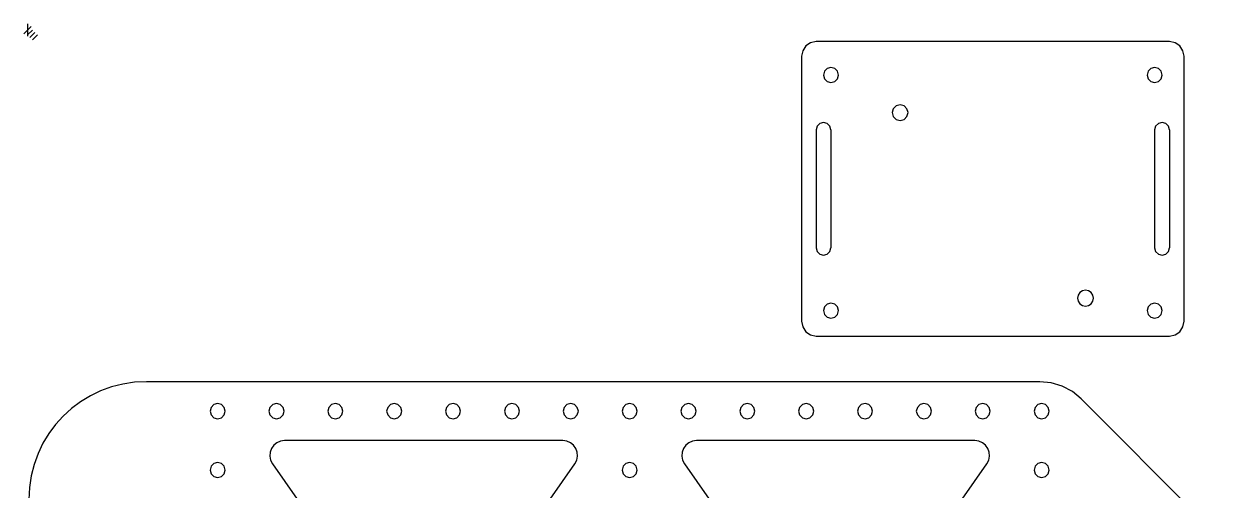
# Model space of a CAD drawing. Extents: x -1 to 592, y 0 to 291.
# Drawn here: x -0.8 to 256.7, y 190 to 290.5 of the extents above; entities that cross this region are included whole.
import ezdxf

# ---------------------------------------------------------------- set-up
doc = ezdxf.new("R2010")
doc.units = 0

msp = doc.modelspace()

# ---------------------------------------------------------------- linework, layer by layer
at = {"layer": 'CUT'}
for p, q in [((168.987057, 286.467853), (167.957014, 285.7796)), ((170.202075, 286.709535), (168.987057, 286.467853)), ((246.402067, 286.709536), (170.202163, 286.709536)), ((247.616998, 286.467853), (246.401979, 286.709535)), ((248.647041, 285.7796), (247.616998, 286.467853)), ((167.268762, 284.749557), (167.027079, 283.534539)), ((167.027167, 283.534529), (167.027167, 226.384574)), ((167.957014, 285.7796), (167.268762, 284.749557)), ((249.335293, 284.749557), (248.647041, 285.7796)), ((249.576975, 283.534539), (249.335293, 284.749557)), ((249.577063, 226.384574), (249.577063, 283.534529)), ((172.561097, 280.913514), (171.963763, 280.31618)), ((173.377071, 281.132154), (172.561097, 280.913514)), ((174.193045, 280.913514), (173.377071, 281.132154)), ((174.79038, 280.31618), (174.193045, 280.913514)), ((242.411009, 280.913514), (241.813675, 280.31618)), ((243.226983, 281.132154), (242.411009, 280.913514)), ((244.042957, 280.913514), (243.226983, 281.132154)), ((244.640292, 280.31618), (244.042957, 280.913514)), ((171.963763, 280.31618), (171.745124, 279.500206)), ((171.745124, 279.500206), (171.963763, 278.684232)), ((171.963763, 278.684232), (172.561097, 278.086897)), ((174.193045, 278.086897), (174.79038, 278.684232)), ((175.009019, 279.500206), (174.79038, 280.31618)), ((174.79038, 278.684232), (175.009019, 279.500206)), ((175.009019, 279.500206), (175.009019, 279.500206)), ((241.813675, 280.31618), (241.595036, 279.500206)), ((241.595036, 279.500206), (241.813675, 278.684232)), ((241.813675, 278.684232), (242.411009, 278.086897)), ((244.042957, 278.086897), (244.640292, 278.684232)), ((244.858931, 279.500206), (244.640292, 280.31618)), ((244.640292, 278.684232), (244.858931, 279.500206)), ((244.858931, 279.500206), (244.858931, 279.500206)), ((172.561097, 278.086897), (173.377071, 277.868258)), ((173.377071, 277.868258), (174.193045, 278.086897)), ((242.411009, 278.086897), (243.226983, 277.868258)), ((243.226983, 277.868258), (244.042957, 278.086897)), ((188.302053, 273.084553), (187.452054, 272.856796)), ((189.152052, 272.856796), (188.302053, 273.084553)), ((186.829811, 272.234554), (186.602054, 271.384554)), ((186.602054, 271.384554), (186.829811, 270.534555)), ((187.452054, 272.856796), (186.829811, 272.234554)), ((186.829811, 270.534555), (187.452054, 269.912312)), ((189.774295, 272.234554), (189.152052, 272.856796)), ((189.152052, 269.912312), (189.774295, 270.534555)), ((190.002052, 271.384554), (189.774295, 272.234554)), ((189.774295, 270.534555), (190.002052, 271.384554)), ((190.002052, 271.384554), (190.002052, 271.384554)), ((170.41476, 268.453308), (170.202075, 267.659559)), ((170.995824, 269.034373), (170.41476, 268.453308)), ((171.789573, 269.247057), (170.995824, 269.034373)), ((172.583322, 269.034373), (171.789573, 269.247057)), ((173.164387, 268.453308), (172.583322, 269.034373)), ((173.377071, 267.659559), (173.164387, 268.453308)), ((187.452054, 269.912312), (188.302053, 269.684556)), ((188.302053, 269.684556), (189.152052, 269.912312)), ((243.439668, 268.453308), (243.226983, 267.659559)), ((244.020732, 269.034373), (243.439668, 268.453308)), ((244.814481, 269.247057), (244.020732, 269.034373)), ((245.60823, 269.034373), (244.814481, 269.247057)), ((246.189295, 268.453308), (245.60823, 269.034373)), ((246.401979, 267.659559), (246.189295, 268.453308)), ((170.202163, 267.659549), (170.202163, 242.259554)), ((173.377159, 267.659549), (173.377159, 242.259554)), ((243.227071, 267.659549), (243.227071, 242.259554)), ((246.402067, 267.659549), (246.402067, 242.259554)), ((170.202075, 242.259592), (170.41476, 241.465843)), ((173.164387, 241.465843), (173.377071, 242.259592)), ((243.226983, 242.259592), (243.439668, 241.465843)), ((246.189295, 241.465843), (246.401979, 242.259592)), ((170.41476, 241.465843), (170.995824, 240.884778)), ((170.995824, 240.884778), (171.789573, 240.672094)), ((171.789573, 240.672094), (172.583322, 240.884778)), ((172.583322, 240.884778), (173.164387, 241.465843)), ((243.439668, 241.465843), (244.020732, 240.884778)), ((244.020732, 240.884778), (244.814481, 240.672094)), ((244.814481, 240.672094), (245.60823, 240.884778)), ((245.60823, 240.884778), (246.189295, 241.465843)), ((226.735986, 232.045891), (226.602006, 231.384606)), ((227.100398, 232.585819), (226.735986, 232.045891)), ((227.640613, 232.949804), (227.100398, 232.585819)), ((228.302003, 233.083262), (227.640613, 232.949804)), ((228.963394, 232.949804), (228.302003, 233.083262)), ((229.503609, 232.585819), (228.963394, 232.949804)), ((229.86802, 232.045891), (229.503609, 232.585819)), ((230.002001, 231.384606), (229.86802, 232.045891)), ((171.963763, 229.516245), (171.745124, 228.700271)), ((172.561097, 230.113579), (171.963763, 229.516245)), ((173.377071, 230.332219), (172.561097, 230.113579)), ((174.193045, 230.113579), (173.377071, 230.332219)), ((174.79038, 229.516245), (174.193045, 230.113579)), ((175.009019, 228.700271), (174.79038, 229.516245)), ((226.602006, 231.384606), (226.735986, 230.723321)), ((226.735986, 230.723321), (227.100398, 230.183393)), ((227.100398, 230.183393), (227.640613, 229.819408)), ((227.640613, 229.819408), (228.302003, 229.685949)), ((228.302003, 229.685949), (228.963394, 229.819408)), ((228.963394, 229.819408), (229.503609, 230.183393)), ((229.503609, 230.183393), (229.86802, 230.723321)), ((229.86802, 230.723321), (230.002001, 231.384606)), ((230.002001, 231.384606), (230.002001, 231.384606)), ((241.813675, 229.516245), (241.595036, 228.700271)), ((242.411009, 230.113579), (241.813675, 229.516245)), ((243.226983, 230.332219), (242.411009, 230.113579)), ((244.042957, 230.113579), (243.226983, 230.332219)), ((244.640292, 229.516245), (244.042957, 230.113579)), ((244.858931, 228.700271), (244.640292, 229.516245)), ((171.745124, 228.700271), (171.963763, 227.884297)), ((171.963763, 227.884297), (172.561097, 227.286963)), ((172.561097, 227.286963), (173.377071, 227.068323)), ((173.377071, 227.068323), (174.193045, 227.286963)), ((174.193045, 227.286963), (174.79038, 227.884297)), ((174.79038, 227.884297), (175.009019, 228.700271)), ((175.009019, 228.700271), (175.009019, 228.700271)), ((241.595036, 228.700271), (241.813675, 227.884297)), ((241.813675, 227.884297), (242.411009, 227.286963)), ((242.411009, 227.286963), (243.226983, 227.068323)), ((243.226983, 227.068323), (244.042957, 227.286963)), ((244.042957, 227.286963), (244.640292, 227.884297)), ((244.640292, 227.884297), (244.858931, 228.700271)), ((244.858931, 228.700271), (244.858931, 228.700271)), ((167.027079, 226.384612), (167.268762, 225.169593)), ((167.268762, 225.169593), (167.957014, 224.13955)), ((167.957014, 224.13955), (168.987057, 223.451298)), ((247.616998, 223.451298), (248.647041, 224.13955)), ((248.647041, 224.13955), (249.335293, 225.169593)), ((249.335293, 225.169593), (249.576975, 226.384612)), ((168.987057, 223.451298), (170.202075, 223.209616)), ((170.202163, 223.209578), (246.402067, 223.209578)), ((246.401979, 223.209616), (247.616998, 223.451298)), ((15.777736, 211.368831), (13.557417, 210.299248)), ((18.111376, 212.222955), (15.777736, 211.368831)), ((20.54557, 212.84885), (18.111376, 212.222955)), ((23.067551, 213.23375), (20.54557, 212.84885)), ((25.66455, 213.364887), (23.067551, 213.23375)), ((218.4158, 213.364974), (25.664439, 213.364974)), ((220.905009, 213.118605), (218.415795, 213.364887)), ((223.275869, 212.398158), (220.905009, 213.118605)), ((225.461753, 211.23114), (223.275869, 212.398158)), ((227.396041, 209.645146), (225.461753, 211.23114)), ((11.463186, 209.026971), (9.507812, 207.564769)), ((13.557417, 210.299248), (11.463186, 209.026971)), ((41.02653, 208.646843), (40.210556, 208.428203)), ((41.842504, 208.428203), (41.02653, 208.646843)), ((53.726514, 208.646843), (52.91054, 208.428203)), ((54.542488, 208.428203), (53.726514, 208.646843)), ((66.426498, 208.646843), (65.610524, 208.428203)), ((67.242472, 208.428203), (66.426498, 208.646843)), ((79.126482, 208.646843), (78.310508, 208.428203)), ((79.942456, 208.428203), (79.126482, 208.646843)), ((91.826466, 208.646843), (91.010492, 208.428203)), ((92.64244, 208.428203), (91.826466, 208.646843)), ((104.52645, 208.646843), (103.710476, 208.428203)), ((105.342424, 208.428203), (104.52645, 208.646843)), ((117.226434, 208.646843), (116.41046, 208.428203)), ((118.042408, 208.428203), (117.226434, 208.646843)), ((129.926418, 208.646843), (129.110444, 208.428203)), ((130.742392, 208.428203), (129.926418, 208.646843)), ((142.626402, 208.646843), (141.810428, 208.428203)), ((143.442376, 208.428203), (142.626402, 208.646843)), ((155.326386, 208.646843), (154.510412, 208.428203)), ((156.14236, 208.428203), (155.326386, 208.646843)), ((168.02637, 208.646843), (167.210396, 208.428203)), ((168.842344, 208.428203), (168.02637, 208.646843)), ((180.726354, 208.646843), (179.91038, 208.428203)), ((181.542328, 208.428203), (180.726354, 208.646843)), ((193.426338, 208.646843), (192.610364, 208.428203)), ((194.242312, 208.428203), (193.426338, 208.646843)), ((206.126322, 208.646843), (205.310348, 208.428203)), ((206.942296, 208.428203), (206.126322, 208.646843)), ((218.826306, 208.646843), (218.010332, 208.428203)), ((219.64228, 208.428203), (218.826306, 208.646843)), ((264.406146, 172.634803), (227.396012, 209.645202)), ((9.507812, 207.564769), (7.70406, 205.925408)), ((39.613221, 207.830869), (39.394582, 207.014895)), ((39.394582, 207.014895), (39.613221, 206.198921)), ((40.210556, 208.428203), (39.613221, 207.830869)), ((39.613221, 206.198921), (40.210556, 205.601587)), ((42.439838, 207.830869), (41.842504, 208.428203)), ((41.842504, 205.601587), (42.439838, 206.198921)), ((42.658478, 207.014895), (42.439838, 207.830869)), ((42.439838, 206.198921), (42.658478, 207.014895)), ((42.658478, 207.014895), (42.658478, 207.014895)), ((52.313205, 207.830869), (52.094566, 207.014895)), ((52.094566, 207.014895), (52.313205, 206.198921)), ((52.91054, 208.428203), (52.313205, 207.830869)), ((52.313205, 206.198921), (52.91054, 205.601587)), ((55.139822, 207.830869), (54.542488, 208.428203)), ((54.542488, 205.601587), (55.139822, 206.198921)), ((55.358462, 207.014895), (55.139822, 207.830869)), ((55.139822, 206.198921), (55.358462, 207.014895)), ((55.358462, 207.014895), (55.358462, 207.014895)), ((65.013189, 207.830869), (64.79455, 207.014895)), ((64.79455, 207.014895), (65.013189, 206.198921)), ((65.610524, 208.428203), (65.013189, 207.830869)), ((65.013189, 206.198921), (65.610524, 205.601587)), ((67.839806, 207.830869), (67.242472, 208.428203)), ((67.242472, 205.601587), (67.839806, 206.198921)), ((68.058446, 207.014895), (67.839806, 207.830869)), ((67.839806, 206.198921), (68.058446, 207.014895)), ((68.058446, 207.014895), (68.058446, 207.014895)), ((77.713173, 207.830869), (77.494534, 207.014895)), ((77.494534, 207.014895), (77.713173, 206.198921)), ((78.310508, 208.428203), (77.713173, 207.830869)), ((77.713173, 206.198921), (78.310508, 205.601587)), ((80.53979, 207.830869), (79.942456, 208.428203)), ((79.942456, 205.601587), (80.53979, 206.198921)), ((80.75843, 207.014895), (80.53979, 207.830869)), ((80.53979, 206.198921), (80.75843, 207.014895)), ((80.75843, 207.014895), (80.75843, 207.014895)), ((90.413157, 207.830869), (90.194518, 207.014895)), ((90.194518, 207.014895), (90.413157, 206.198921)), ((91.010492, 208.428203), (90.413157, 207.830869)), ((90.413157, 206.198921), (91.010492, 205.601587)), ((93.239774, 207.830869), (92.64244, 208.428203)), ((92.64244, 205.601587), (93.239774, 206.198921)), ((93.458414, 207.014895), (93.239774, 207.830869)), ((93.239774, 206.198921), (93.458414, 207.014895)), ((93.458414, 207.014895), (93.458414, 207.014895)), ((103.113141, 207.830869), (102.894502, 207.014895)), ((102.894502, 207.014895), (103.113141, 206.198921)), ((103.710476, 208.428203), (103.113141, 207.830869)), ((103.113141, 206.198921), (103.710476, 205.601587)), ((105.939758, 207.830869), (105.342424, 208.428203)), ((105.342424, 205.601587), (105.939758, 206.198921)), ((106.158398, 207.014895), (105.939758, 207.830869)), ((105.939758, 206.198921), (106.158398, 207.014895)), ((106.158398, 207.014895), (106.158398, 207.014895)), ((115.813125, 207.830869), (115.594486, 207.014895)), ((115.594486, 207.014895), (115.813125, 206.198921)), ((116.41046, 208.428203), (115.813125, 207.830869)), ((115.813125, 206.198921), (116.41046, 205.601587)), ((118.639742, 207.830869), (118.042408, 208.428203)), ((118.042408, 205.601587), (118.639742, 206.198921)), ((118.858382, 207.014895), (118.639742, 207.830869)), ((118.639742, 206.198921), (118.858382, 207.014895)), ((118.858382, 207.014895), (118.858382, 207.014895)), ((128.513109, 207.830869), (128.29447, 207.014895)), ((128.29447, 207.014895), (128.513109, 206.198921)), ((129.110444, 208.428203), (128.513109, 207.830869)), ((128.513109, 206.198921), (129.110444, 205.601587)), ((131.339726, 207.830869), (130.742392, 208.428203)), ((130.742392, 205.601587), (131.339726, 206.198921)), ((131.558366, 207.014895), (131.339726, 207.830869)), ((131.339726, 206.198921), (131.558366, 207.014895)), ((131.558366, 207.014895), (131.558366, 207.014895)), ((141.213093, 207.830869), (140.994454, 207.014895)), ((140.994454, 207.014895), (141.213093, 206.198921)), ((141.810428, 208.428203), (141.213093, 207.830869)), ((141.213093, 206.198921), (141.810428, 205.601587)), ((144.03971, 207.830869), (143.442376, 208.428203)), ((143.442376, 205.601587), (144.03971, 206.198921)), ((144.25835, 207.014895), (144.03971, 207.830869)), ((144.03971, 206.198921), (144.25835, 207.014895)), ((144.25835, 207.014895), (144.25835, 207.014895)), ((153.913077, 207.830869), (153.694438, 207.014895)), ((153.694438, 207.014895), (153.913077, 206.198921)), ((154.510412, 208.428203), (153.913077, 207.830869)), ((153.913077, 206.198921), (154.510412, 205.601587)), ((156.739694, 207.830869), (156.14236, 208.428203)), ((156.14236, 205.601587), (156.739694, 206.198921)), ((156.958334, 207.014895), (156.739694, 207.830869)), ((156.739694, 206.198921), (156.958334, 207.014895)), ((156.958334, 207.014895), (156.958334, 207.014895)), ((166.613061, 207.830869), (166.394422, 207.014895)), ((166.394422, 207.014895), (166.613061, 206.198921)), ((167.210396, 208.428203), (166.613061, 207.830869)), ((166.613061, 206.198921), (167.210396, 205.601587)), ((169.439678, 207.830869), (168.842344, 208.428203)), ((168.842344, 205.601587), (169.439678, 206.198921)), ((169.658318, 207.014895), (169.439678, 207.830869)), ((169.439678, 206.198921), (169.658318, 207.014895)), ((169.658318, 207.014895), (169.658318, 207.014895)), ((179.313045, 207.830869), (179.094406, 207.014895)), ((179.094406, 207.014895), (179.313045, 206.198921)), ((179.91038, 208.428203), (179.313045, 207.830869)), ((179.313045, 206.198921), (179.91038, 205.601587)), ((182.139662, 207.830869), (181.542328, 208.428203)), ((181.542328, 205.601587), (182.139662, 206.198921)), ((182.358302, 207.014895), (182.139662, 207.830869)), ((182.139662, 206.198921), (182.358302, 207.014895)), ((182.358302, 207.014895), (182.358302, 207.014895)), ((192.013029, 207.830869), (191.79439, 207.014895)), ((191.79439, 207.014895), (192.013029, 206.198921)), ((192.610364, 208.428203), (192.013029, 207.830869)), ((192.013029, 206.198921), (192.610364, 205.601587)), ((194.839646, 207.830869), (194.242312, 208.428203)), ((194.242312, 205.601587), (194.839646, 206.198921)), ((195.058286, 207.014895), (194.839646, 207.830869)), ((194.839646, 206.198921), (195.058286, 207.014895)), ((195.058286, 207.014895), (195.058286, 207.014895)), ((204.713013, 207.830869), (204.494374, 207.014895)), ((204.494374, 207.014895), (204.713013, 206.198921)), ((205.310348, 208.428203), (204.713013, 207.830869)), ((204.713013, 206.198921), (205.310348, 205.601587)), ((207.53963, 207.830869), (206.942296, 208.428203)), ((206.942296, 205.601587), (207.53963, 206.198921)), ((207.75827, 207.014895), (207.53963, 207.830869)), ((207.53963, 206.198921), (207.75827, 207.014895)), ((207.75827, 207.014895), (207.75827, 207.014895)), ((217.412997, 207.830869), (217.194358, 207.014895)), ((217.194358, 207.014895), (217.412997, 206.198921)), ((218.010332, 208.428203), (217.412997, 207.830869)), ((217.412997, 206.198921), (218.010332, 205.601587)), ((220.239614, 207.830869), (219.64228, 208.428203)), ((219.64228, 205.601587), (220.239614, 206.198921)), ((220.458254, 207.014895), (220.239614, 207.830869)), ((220.239614, 206.198921), (220.458254, 207.014895)), ((220.458254, 207.014895), (220.458254, 207.014895)), ((6.0647, 204.121657), (4.602498, 202.166282)), ((7.70406, 205.925408), (6.0647, 204.121657)), ((40.210556, 205.601587), (41.02653, 205.382947)), ((41.02653, 205.382947), (41.842504, 205.601587)), ((52.91054, 205.601587), (53.726514, 205.382947)), ((53.726514, 205.382947), (54.542488, 205.601587)), ((65.610524, 205.601587), (66.426498, 205.382947)), ((66.426498, 205.382947), (67.242472, 205.601587)), ((78.310508, 205.601587), (79.126482, 205.382947)), ((79.126482, 205.382947), (79.942456, 205.601587)), ((91.010492, 205.601587), (91.826466, 205.382947)), ((91.826466, 205.382947), (92.64244, 205.601587)), ((103.710476, 205.601587), (104.52645, 205.382947)), ((104.52645, 205.382947), (105.342424, 205.601587)), ((116.41046, 205.601587), (117.226434, 205.382947)), ((117.226434, 205.382947), (118.042408, 205.601587)), ((129.110444, 205.601587), (129.926418, 205.382947)), ((129.926418, 205.382947), (130.742392, 205.601587)), ((141.810428, 205.601587), (142.626402, 205.382947)), ((142.626402, 205.382947), (143.442376, 205.601587)), ((154.510412, 205.601587), (155.326386, 205.382947)), ((155.326386, 205.382947), (156.14236, 205.601587)), ((167.210396, 205.601587), (168.02637, 205.382947)), ((168.02637, 205.382947), (168.842344, 205.601587)), ((179.91038, 205.601587), (180.726354, 205.382947)), ((180.726354, 205.382947), (181.542328, 205.601587)), ((192.610364, 205.601587), (193.426338, 205.382947)), ((193.426338, 205.382947), (194.242312, 205.601587)), ((205.310348, 205.601587), (206.126322, 205.382947)), ((206.126322, 205.382947), (206.942296, 205.601587)), ((218.010332, 205.601587), (218.826306, 205.382947)), ((218.826306, 205.382947), (219.64228, 205.601587)), ((4.602498, 202.166282), (3.330221, 200.072052)), ((3.330221, 200.072052), (2.260637, 197.851733)), ((52.629021, 198.956154), (52.336507, 198.13595)), ((53.133213, 199.666146), (52.629021, 198.956154)), ((53.798167, 200.204307), (53.133213, 199.666146)), ((54.582587, 200.545578), (53.798167, 200.204307)), ((55.445176, 200.664903), (54.582587, 200.545578)), ((115.50783, 200.66499), (55.445107, 200.66499)), ((116.370363, 200.545577), (115.507774, 200.664903)), ((117.154782, 200.204306), (116.370363, 200.545577)), ((117.819736, 199.666145), (117.154782, 200.204306)), ((118.323928, 198.956153), (117.819736, 199.666145)), ((118.616441, 198.135949), (118.323928, 198.956153)), ((141.528909, 198.956154), (141.236395, 198.13595)), ((142.033101, 199.666146), (141.528909, 198.956154)), ((142.698055, 200.204307), (142.033101, 199.666146)), ((143.482475, 200.545578), (142.698055, 200.204307)), ((144.345064, 200.664903), (143.482475, 200.545578)), ((204.407718, 200.66499), (144.344995, 200.66499)), ((205.270251, 200.545577), (204.407662, 200.664903)), ((206.05467, 200.204306), (205.270251, 200.545577)), ((206.719624, 199.666145), (206.05467, 200.204306)), ((207.223816, 198.956153), (206.719624, 199.666145)), ((207.516329, 198.135949), (207.223816, 198.956153)), ((2.260637, 197.851733), (1.406514, 195.518092)), ((40.210556, 195.728219), (39.613221, 195.130885)), ((41.02653, 195.946859), (40.210556, 195.728219)), ((41.842504, 195.728219), (41.02653, 195.946859)), ((42.439838, 195.130885), (41.842504, 195.728219)), ((52.336507, 198.13595), (52.276954, 197.282583)), ((52.276954, 197.282583), (52.447209, 196.444255)), ((52.447209, 196.444255), (52.844116, 195.669166)), ((118.108831, 195.669166), (118.505739, 196.444255)), ((118.505739, 196.444255), (118.675993, 197.282583)), ((118.675993, 197.282583), (118.616441, 198.135949)), ((129.110444, 195.728219), (128.513109, 195.130885)), ((129.926418, 195.946859), (129.110444, 195.728219)), ((130.742392, 195.728219), (129.926418, 195.946859)), ((131.339726, 195.130885), (130.742392, 195.728219)), ((141.236395, 198.13595), (141.176842, 197.282583)), ((141.176842, 197.282583), (141.347097, 196.444255)), ((141.347097, 196.444255), (141.744004, 195.669166)), ((207.008719, 195.669166), (207.405627, 196.444255)), ((207.405627, 196.444255), (207.575881, 197.282583)), ((207.575881, 197.282583), (207.516329, 198.135949)), ((218.010332, 195.728219), (217.412997, 195.130885)), ((218.826306, 195.946859), (218.010332, 195.728219)), ((219.64228, 195.728219), (218.826306, 195.946859)), ((220.239614, 195.130885), (219.64228, 195.728219)), ((1.406514, 195.518092), (0.780619, 193.083898)), ((39.613221, 195.130885), (39.394582, 194.314911)), ((39.394582, 194.314911), (39.613221, 193.498937)), ((39.613221, 193.498937), (40.210556, 192.901603)), ((41.842504, 192.901603), (42.439838, 193.498937)), ((42.658478, 194.314911), (42.439838, 195.130885)), ((42.439838, 193.498937), (42.658478, 194.314911)), ((42.658478, 194.314911), (42.658478, 194.314911)), ((52.844256, 195.669134), (82.875485, 152.767265)), ((88.077452, 152.767265), (118.108945, 195.669134)), ((128.513109, 195.130885), (128.29447, 194.314911)), ((128.29447, 194.314911), (128.513109, 193.498937)), ((128.513109, 193.498937), (129.110444, 192.901603)), ((130.742392, 192.901603), (131.339726, 193.498937)), ((131.558366, 194.314911), (131.339726, 195.130885)), ((131.339726, 193.498937), (131.558366, 194.314911)), ((131.558366, 194.314911), (131.558366, 194.314911)), ((141.74388, 195.669134), (171.775373, 152.767265)), ((176.97734, 152.767265), (207.008833, 195.669134)), ((217.412997, 195.130885), (217.194358, 194.314911)), ((217.194358, 194.314911), (217.412997, 193.498937)), ((217.412997, 193.498937), (218.010332, 192.901603)), ((219.64228, 192.901603), (220.239614, 193.498937)), ((220.458254, 194.314911), (220.239614, 195.130885)), ((220.239614, 193.498937), (220.458254, 194.314911)), ((220.458254, 194.314911), (220.458254, 194.314911)), ((0.395719, 190.561918), (0.264582, 187.964919)), ((0.780619, 193.083898), (0.395719, 190.561918)), ((40.210556, 192.901603), (41.02653, 192.682963)), ((41.02653, 192.682963), (41.842504, 192.901603)), ((129.110444, 192.901603), (129.926418, 192.682963)), ((129.926418, 192.682963), (130.742392, 192.901603)), ((218.010332, 192.901603), (218.826306, 192.682963)), ((218.826306, 192.682963), (219.64228, 192.901603))]:
    msp.add_line(p, q, dxfattribs=at)
at = {"layer": 'Layer 1'}
for p, q in [((0.793749, 289.999749), (-0.793749, 288.412251)), ((0, 290.528915), (0, 287.883085)), ((1.058332, 289.206), (0, 288.147668)), ((1.587498, 288.676834), (0.529166, 287.618502)), ((2.116664, 288.147668), (1.058332, 287.089336))]:
    msp.add_line(p, q, dxfattribs=at)

doc.saveas('drawing.dxf')
